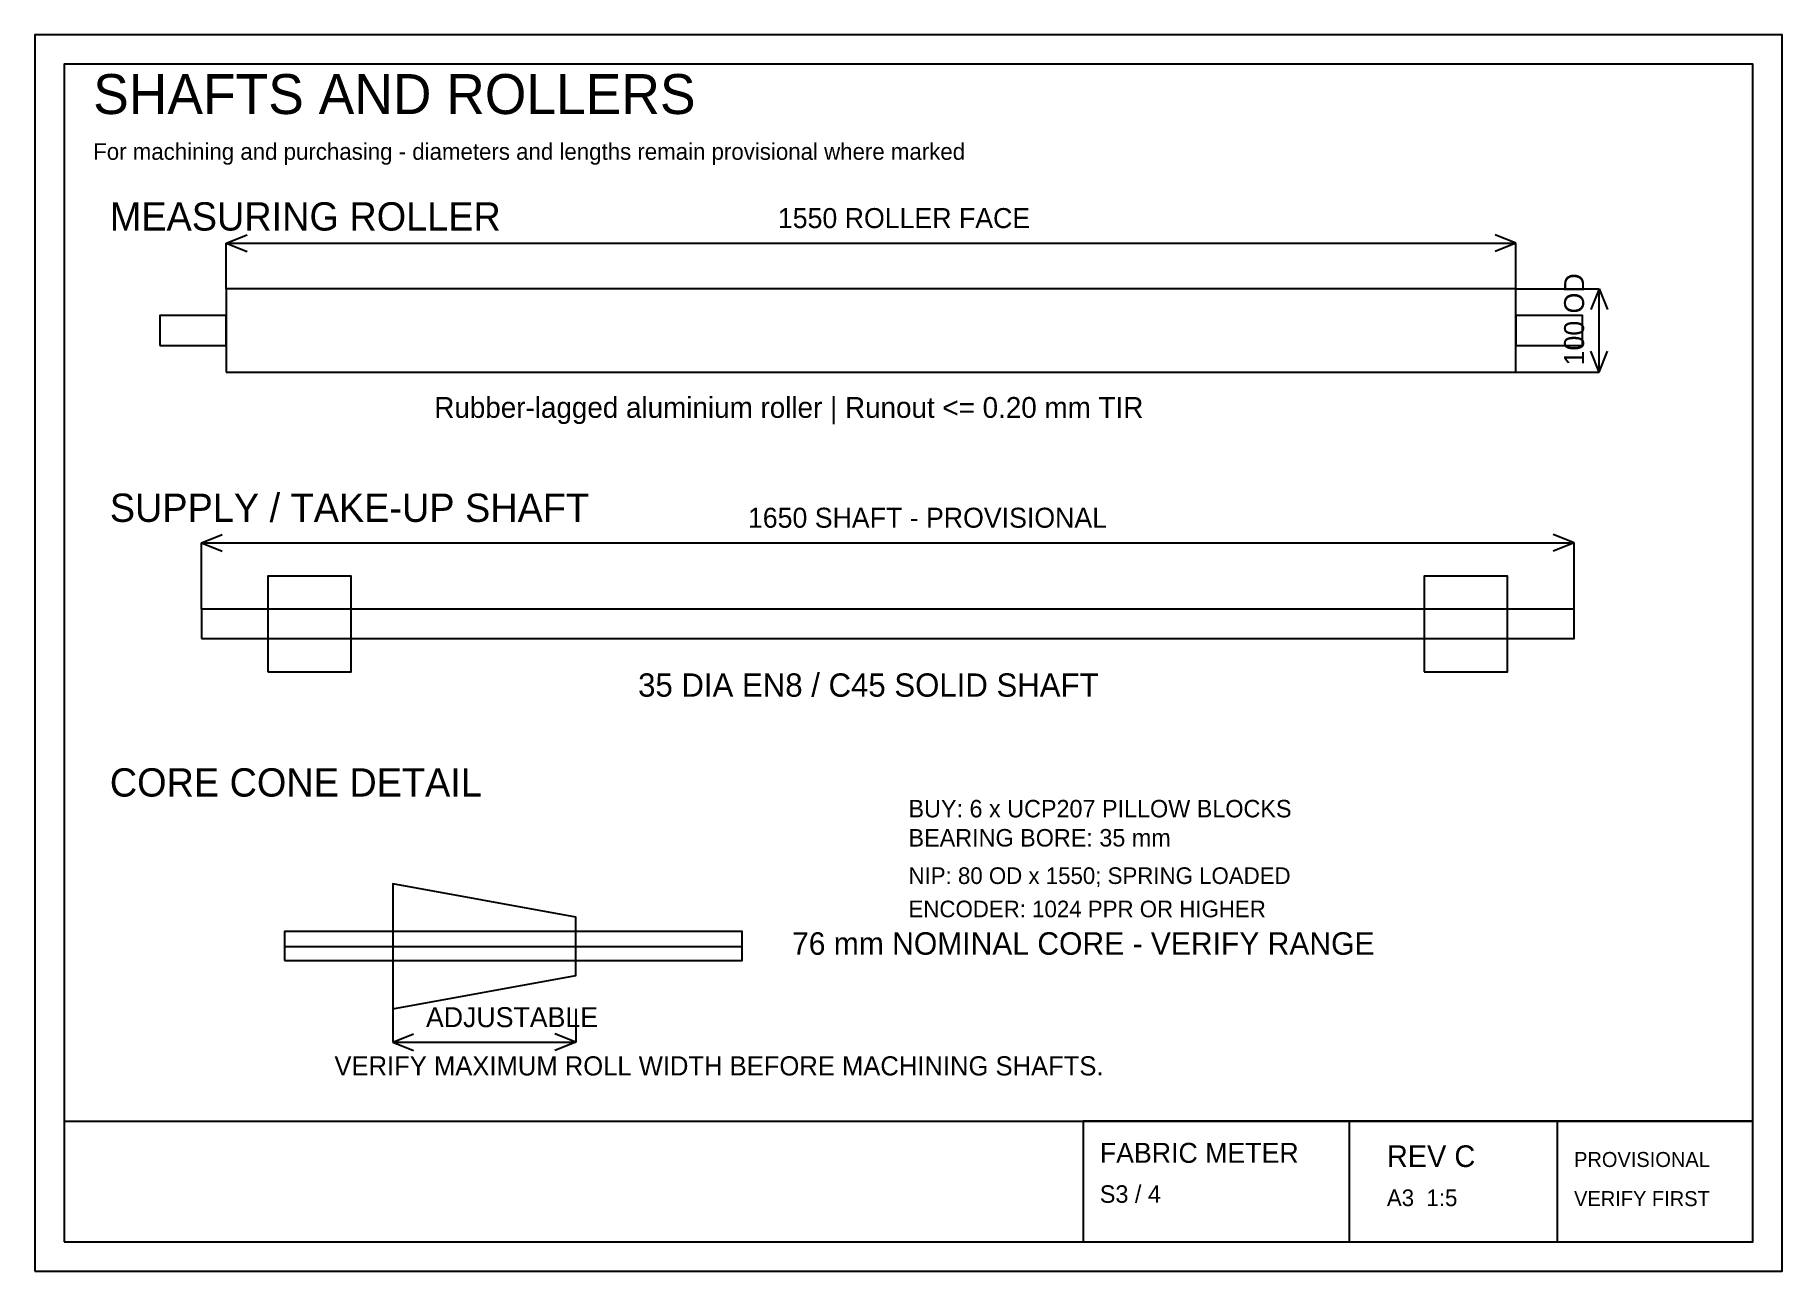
# Model space of a CAD drawing. Header units: metres. Extents: x 0 to 2100, y 0 to 1485.
import ezdxf

# ---------------------------------------------------------------- set-up
doc = ezdxf.new("R2010")
doc.units = ezdxf.units.M
for name, color, linetype in [('BEARING', 7, 'Continuous'), ('CENTER', 7, 'Continuous'), ('CORE', 7, 'Continuous'), ('DIM', 7, 'Continuous'), ('ROLLER', 7, 'Continuous'), ('SHAFT', 7, 'Continuous'), ('SHEET', 7, 'Continuous'), ('TEXT', 7, 'Continuous'), ('TITLE', 7, 'Continuous')]:
    doc.layers.add(name, color=color, linetype=linetype)

msp = doc.modelspace()

# ---------------------------------------------------------------- linework, layer by layer
at = {"layer": 'BEARING', "color": 6}
for points in [[(280, 720), (380, 720), (380, 835), (280, 835)], [(1670, 720), (1770, 720), (1770, 835), (1670, 835)]]:
    msp.add_lwpolyline(points, close=True, dxfattribs=at)
at = {"layer": 'CENTER', "color": 4}
msp.add_line((300, 390), (850, 390), dxfattribs=at)
at = {"layer": 'CORE', "color": 6}
msp.add_lwpolyline([(430, 315), (650, 355), (650, 425), (430, 465)], close=True, dxfattribs=at)
at = {"layer": 'DIM', "color": 2}
for p, q in [((230, 1235), (255, 1245)), ((1780, 1235), (1755, 1245)), ((230, 1180), (230, 1235)), ((230, 1235), (1780, 1235)), ((230, 1235), (255, 1225)), ((1780, 1235), (1755, 1225)), ((1780, 1180), (1780, 1235)), ((1780, 1180), (1880, 1180)), ((1880, 1180), (1870, 1155)), ((1880, 1080), (1880, 1180)), ((1880, 1180), (1890, 1155)), ((1880, 1080), (1870, 1105)), ((1880, 1080), (1890, 1105)), ((1780, 1080), (1880, 1080)), ((200, 875), (225, 885)), ((1850, 875), (1825, 885)), ((200, 795), (200, 875)), ((200, 875), (1850, 875)), ((200, 875), (225, 865)), ((1850, 875), (1825, 865)), ((1850, 795), (1850, 875)), ((430, 315), (430, 275)), ((650, 315), (650, 275)), ((430, 275), (455, 285)), ((430, 275), (650, 275)), ((430, 275), (455, 265)), ((650, 275), (625, 285)), ((650, 275), (625, 265))]:
    msp.add_line(p, q, dxfattribs=at)
at = {"layer": 'ROLLER', "color": 5}
msp.add_lwpolyline([(230, 1080), (1780, 1080), (1780, 1180), (230, 1180)], close=True, dxfattribs=at)
at = {"layer": 'SHAFT', "color": 1}
for points in [[(150, 1112), (230, 1112), (230, 1148), (150, 1148)], [(1780, 1112), (1860, 1112), (1860, 1148), (1780, 1148)], [(200, 760), (1850, 760), (1850, 795), (200, 795)], [(300, 373), (850, 373), (850, 408), (300, 408)]]:
    msp.add_lwpolyline(points, close=True, dxfattribs=at)
at = {"layer": 'SHEET', "color": 7}
for p, q in [((35, 180), (2065, 180)), ((1580, 35), (1580, 180)), ((1830, 35), (1830, 180))]:
    msp.add_line(p, q, dxfattribs=at)
for points in [[(0, 0), (2100, 0), (2100, 1485), (0, 1485)], [(35, 35), (2065, 35), (2065, 1450), (35, 1450)], [(1260, 35), (2065, 35), (2065, 180), (1260, 180)]]:
    msp.add_lwpolyline(points, close=True, dxfattribs=at)

# ---------------------------------------------------------------- texts
at = {"layer": 'DIM', "color": 2}
for s, p in [('1550 ROLLER FACE', (893, 1253)), ('1650 SHAFT - PROVISIONAL', (857, 893)), ('ADJUSTABLE', (470, 293))]:
    msp.add_text(s, height=24, dxfattribs=at).set_placement(p)
msp.add_text('100 OD', height=24, rotation=90, dxfattribs=at).set_placement((1862, 1088))
at = {"layer": 'TEXT', "color": 7}
for s, height, p in [('Rubber-lagged aluminium roller | Runout <= 0.20 mm TIR', 25, (480, 1025)), ('35 DIA EN8 / C45 SOLID SHAFT', 28, (725, 690)), ('BUY: 6 x UCP207 PILLOW BLOCKS', 21, (1050, 545)), ('BEARING BORE: 35 mm', 21, (1050, 510)), ('NIP: 80 OD x 1550; SPRING LOADED', 20, (1050, 465)), ('ENCODER: 1024 PPR OR HIGHER', 20, (1050, 425)), ('S3 / 4', 21, (1280, 82)), ('A3  1:5', 20, (1625, 78))]:
    msp.add_text(s, height=height, dxfattribs=at).set_placement(p)
at = {"layer": 'TEXT', "color": 2}
for s, height, p in [('76 mm NOMINAL CORE - VERIFY RANGE', 27, (910, 380)), ('VERIFY FIRST', 18, (1850, 78))]:
    msp.add_text(s, height=height, dxfattribs=at).set_placement(p)
at = {"layer": 'TITLE', "color": 7}
for s, height, p in [('SHAFTS AND ROLLERS', 48, (70, 1390)), ('For machining and purchasing - diameters and lengths remain provisional where marked', 20, (70, 1335)), ('MEASURING ROLLER', 34, (90, 1250)), ('SUPPLY / TAKE-UP SHAFT', 34, (90, 900)), ('CORE CONE DETAIL', 34, (90, 570)), ('FABRIC METER', 24, (1280, 130)), ('REV C', 26, (1625, 125))]:
    msp.add_text(s, height=height, dxfattribs=at).set_placement(p)
at = {"layer": 'TITLE', "color": 2}
for s, height, p in [('VERIFY MAXIMUM ROLL WIDTH BEFORE MACHINING SHAFTS.', 23, (360, 235)), ('PROVISIONAL', 18, (1850, 125))]:
    msp.add_text(s, height=height, dxfattribs=at).set_placement(p)

doc.saveas('drawing.dxf')
